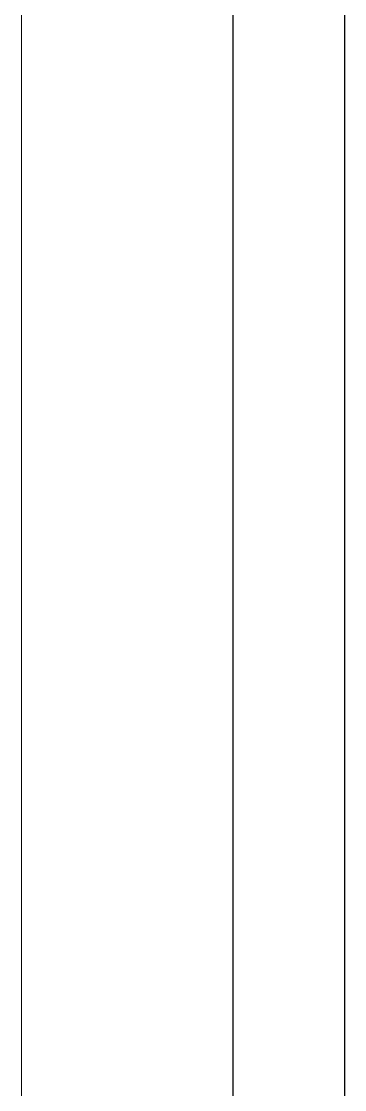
# Model space of a CAD drawing. Header units: millimetres. Extents: x 217 to 1169, y -597 to 1161.
# Drawn here: x 924.9 to 953.8, y -403.4 to -307.8 of the extents above; entities that cross this region are included whole.
import ezdxf

# ---------------------------------------------------------------- set-up
doc = ezdxf.new("R2010")
doc.units = ezdxf.units.MM

msp = doc.modelspace()

# ---------------------------------------------------------------- linework, layer by layer
at = {"color": 8, "linetype": 'Continuous', "lineweight": 18}
msp.add_line((924.8808730362148, -494.8965147139242), (924.8808730362044, 1061.903485286076), dxfattribs=at)
at = {"color": 7, "linetype": 'Continuous', "lineweight": 25}
for p, q in [((953.7808730362048, 1033.003485286076), (953.7808730362144, -465.9965147139239)), ((943.7808730362116, -41.49651471392307), (943.7808730362141, -416.4965147139224))]:
    msp.add_line(p, q, dxfattribs=at)

doc.saveas('drawing.dxf')
